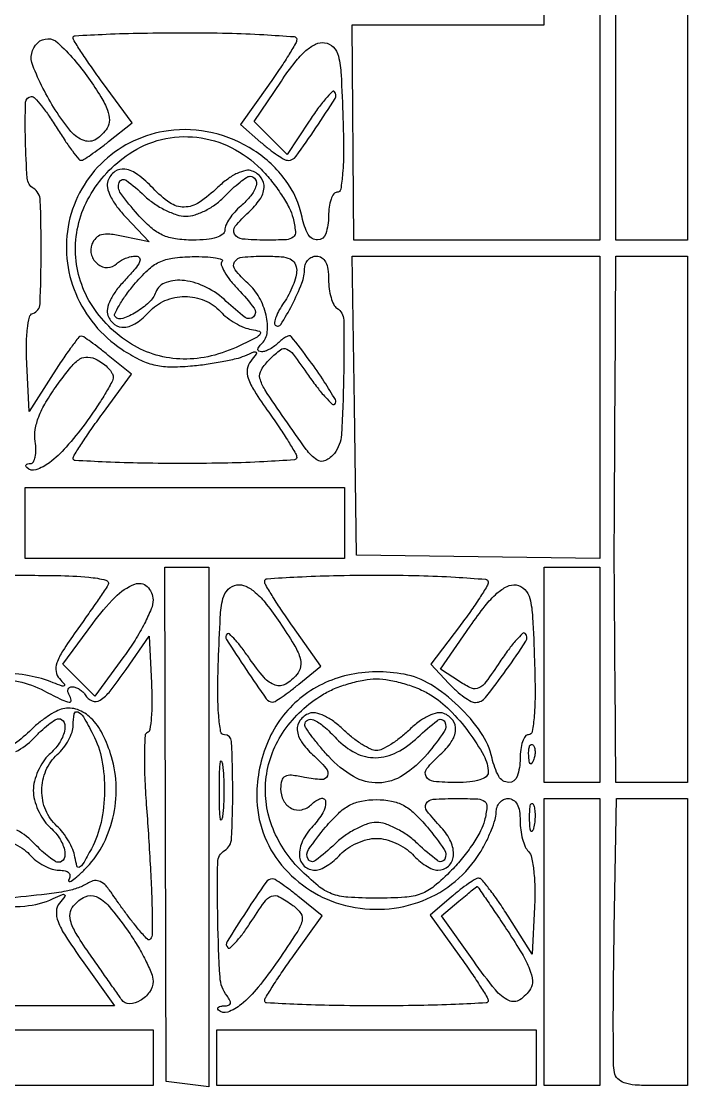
# Model space of a CAD drawing. Header units: inches. Extents: x 57 to 2760, y -193 to 2149.
# Drawn here: x 543.47 to 555.83, y 859.97 to 879.74 of the extents above; entities that cross this region are included whole.
import ezdxf

# ---------------------------------------------------------------- set-up
doc = ezdxf.new("R2010")
doc.units = ezdxf.units.IN
doc.header["$MEASUREMENT"] = 0
doc.set_wipeout_variables(frame=1)

# ---------------------------------------------------------------- blocks, each defined once
blk = doc.blocks.new('TG7-1H40CA')
blk.add_wipeout([(-0.386, 49.351), (148.648, 49.351), (148.648, -0.051), (-0.352, 0.023)])
for points in [[(147.02, 25.411), (147.02, 15.641), (142.455, 15.641), (142.425, 19.638), (145.984, 19.638), (145.984, 25.411), (147.02, 25.411)], [(148.648, 25.411), (148.648, 15.641), (147.316, 15.641), (147.316, 25.411), (148.648, 25.411)], [(147.02, 15.344), (147.02, 9.732), (144.762, 9.763), (142.505, 9.793), (142.465, 12.569), (142.424, 15.344), (147.02, 15.344)], [(142.283, 11.051), (142.283, 9.733), (139.322, 9.732), (136.361, 9.731), (136.361, 11.051), (142.283, 11.051)], [(139.766, 9.571), (139.766, -0.071), (139.37, -0.024), (138.974, 0.023), (138.952, 9.571), (139.766, 9.571)], [(147.02, 9.571), (147.02, 5.574), (145.984, 5.574), (145.984, 9.571), (147.02, 9.571)], [(147.02, 5.278), (147.02, -0.051), (145.984, -0.051), (145.984, 5.278), (147.02, 5.278)], [(138.73, 0.985), (138.73, -0.051), (132.808, -0.051), (132.808, 0.985), (138.73, 0.985)], [(145.836, 0.985), (145.836, -0.051), (139.914, -0.051), (139.914, 0.985), (145.836, 0.985)]]:
    blk.add_lwpolyline(points)
for points in [[(141.395, 19.368, -0.131406), (141.374, 19.29, -0.006826), (141.241, 19.067, -0.010431), (141.073, 18.805, -0.007358), (140.873, 18.516), (140.351, 17.787), (140.733, 17.454, 0.014378), (140.888, 17.326, 0.018469), (141.038, 17.219, 0.01651), (141.168, 17.139, 0.130652), (141.235, 17.121, 0.240162), (141.383, 17.196, 0.008859), (141.753, 17.725, 0.007776), (142.108, 18.27, 0.350047), (142.093, 18.396, 0.420518), (142.051, 18.395, 0.014369), (141.929, 18.26, 0.019236), (141.784, 18.076, 0.011228), (141.624, 17.846), (141.218, 17.232), (140.912, 17.538), (140.606, 17.844), (141.111, 18.593, -0.016735), (141.362, 18.939, -0.046054), (141.568, 19.159, -0.070292), (141.747, 19.278, -0.143625), (141.913, 19.305, -0.169286), (142.074, 19.225, -0.134975), (142.169, 19.054, -0.046328), (142.219, 18.708, -0.004959), (142.254, 17.898, -0.007756), (142.265, 17.303, -0.020774), (142.248, 16.879, -0.021453), (142.212, 16.587, -0.366189), (142.143, 16.529, 0.246392), (142.083, 16.497, 0.066511), (142.033, 16.398, 0.051283), (141.998, 16.255, 0.033481), (141.987, 16.085, -0.078157), (141.935, 15.759, -0.313944), (141.784, 15.644, -0.288437), (141.61, 15.743, -0.073166), (141.495, 16.064, 0.110014), (141.19, 16.753, 0.09023), (140.603, 17.305, 0.086716), (139.835, 17.632, 0.090873), (139.016, 17.671, 0.153804), (137.822, 17.111, 0.155651), (137.171, 15.97, 0.153005), (137.296, 14.648, 0.148136), (138.153, 13.614, 0.028386), (138.473, 13.428, 0.058248), (138.744, 13.327, 0.056438), (139.037, 13.29, 0.025167), (139.426, 13.305, 0.01262), (139.719, 13.338, 0.0122), (140.014, 13.387, 0.012204), (140.272, 13.442, 0.043065), (140.432, 13.495, -0.007187), (140.603, 13.567, -0.280868), (140.642, 13.56, -0.392794), (140.646, 13.527, -0.009888), (140.545, 13.397, 0.134549), (140.479, 13.246, 0.121406), (140.495, 13.076, 0.059226), (140.61, 12.841, 0.011255), (140.878, 12.445, -0.006743), (141.076, 12.159, -0.009678), (141.243, 11.899, -0.005981), (141.375, 11.679, -0.132886), (141.395, 11.607, -0.395308), (141.352, 11.562, -0.002807), (140.786, 11.528, -0.008394), (140.117, 11.504, -0.005043), (139.322, 11.495, -0.004124), (138.527, 11.502, -0.00687), (137.858, 11.522, -0.001888), (137.285, 11.55, -0.399201), (137.249, 11.587, -0.141308), (137.267, 11.647, -0.004275), (137.408, 11.867, -0.008148), (137.583, 12.126, -0.005505), (137.79, 12.414), (138.331, 13.151), (137.901, 13.502, 0.007193), (137.731, 13.637, 0.01022), (137.576, 13.752, 0.006608), (137.444, 13.843, 0.131012), (137.398, 13.859, 0.249322), (137.354, 13.839, 0.005754), (137.215, 13.656, 0.011452), (137.055, 13.43, 0.007342), (136.879, 13.161), (136.435, 12.458), (136.39, 13.343, -0.014552), (136.382, 13.707, -0.027737), (136.4, 13.999, -0.029563), (136.438, 14.212, -0.258795), (136.501, 14.281, 0.311406), (136.634, 14.457, 0.009468), (136.655, 15.42, 0.010246), (136.639, 16.38, 0.249986), (136.509, 16.603, -0.240659), (136.397, 16.788, -0.013007), (136.364, 17.494, -0.011685), (136.366, 18.2, -0.406556), (136.474, 18.305, -0.211107), (136.536, 18.278, -0.014594), (136.662, 18.131, -0.018771), (136.805, 17.94, -0.012892), (136.953, 17.713, 0.008739), (137.099, 17.486, 0.013334), (137.234, 17.295, 0.007847), (137.352, 17.142, 0.230773), (137.395, 17.122, 0.140882), (137.443, 17.136, 0.007347), (137.577, 17.224, 0.011149), (137.734, 17.337, 0.007834), (137.907, 17.471), (138.342, 17.819), (137.796, 18.563, -0.005449), (137.586, 18.855, -0.008075), (137.41, 19.115, -0.004203), (137.267, 19.338, -0.141513), (137.249, 19.398, -0.399201), (137.285, 19.435, -0.001888), (137.858, 19.463, -0.00687), (138.527, 19.483, -0.004124), (139.322, 19.49, -0.005517), (140.117, 19.481, -0.00918), (140.786, 19.454, -0.003348), (141.349, 19.417, -0.393227)], [(137.535, 18.646, -0.014802), (137.765, 18.298, -0.049338), (137.885, 18.053, -0.08278), (137.921, 17.868, -0.148358), (137.88, 17.721, -0.110199), (137.675, 17.513, -0.230837), (137.454, 17.487, -0.135154), (137.208, 17.658, -0.033616), (136.916, 18.059, -0.045568), (136.499, 18.88, -0.30683), (136.592, 19.304, -0.397458), (136.962, 19.305, -0.050742)], [(140.734, 16.956, -0.026749), (140.931, 16.734, -0.023274), (141.113, 16.482, -0.023949), (141.256, 16.239, -0.061351), (141.328, 16.048, -0.031155), (141.372, 15.799, -0.258034), (141.33, 15.696, -0.158927), (141.204, 15.649, -0.01096), (140.818, 15.641, -0.022777), (140.389, 15.66, -0.238768), (140.244, 15.751, -0.32019), (140.256, 15.898, -0.034493), (140.506, 16.159, 0.058593), (140.711, 16.393, 0.129727), (140.791, 16.615, 0.184881), (140.738, 16.797, 0.140469), (140.571, 16.923, 0.143956), (140.45, 16.933, 0.058925), (140.292, 16.88, 0.048319), (140.115, 16.774, 0.032497), (139.934, 16.622, -0.043148), (139.585, 16.341, -0.144885), (139.308, 16.254, -0.156504), (139.041, 16.335, -0.052948), (138.73, 16.603, 0.042778), (138.45, 16.854, 0.120836), (138.21, 16.957, 0.200038), (138.023, 16.913, 0.145834), (137.892, 16.742, 0.151106), (137.883, 16.617, 0.056546), (137.944, 16.451, 0.045634), (138.061, 16.26, 0.02866), (138.23, 16.059), (138.656, 15.608), (138.175, 15.71, 0.023905), (137.928, 15.75, 0.090898), (137.773, 15.74, 0.143018), (137.67, 15.679, 0.097162), (137.598, 15.563, 0.16479), (137.59, 15.363, 0.155183), (137.705, 15.194, 0.17153), (137.887, 15.132, 0.195949), (138.055, 15.203, -0.063953), (138.125, 15.257, -0.039129), (138.22, 15.303, -0.038669), (138.322, 15.334, -0.05478), (138.417, 15.344, -0.264474), (138.478, 15.31, -0.245073), (138.482, 15.238, -0.069732), (138.399, 15.108, -0.015186), (138.22, 14.909, 0.029705), (138.055, 14.715, 0.046827), (137.941, 14.53, 0.058034), (137.883, 14.367, 0.149233), (137.892, 14.243, 0.140469), (138.017, 14.076, 0.184881), (138.199, 14.024, 0.129727), (138.421, 14.103, 0.058593), (138.656, 14.308, -0.109713), (138.951, 14.518, -0.098286), (139.32, 14.593, -0.098828), (139.687, 14.522, -0.112329), (139.981, 14.316, 0.045016), (140.104, 14.203, 0.033153), (140.258, 14.1, 0.033817), (140.418, 14.021, 0.061554), (140.559, 13.983, -0.047331), (140.704, 13.948, -0.505485), (140.72, 13.899, -0.116676), (140.637, 13.828, -0.006787), (140.336, 13.679, -0.052312), (139.809, 13.491, -0.063361), (139.289, 13.433, -0.066444), (138.791, 13.507, -0.066839), (138.331, 13.71, -0.11934), (137.575, 14.465, -0.13465), (137.292, 15.449, -0.133221), (137.549, 16.447, -0.11569), (138.286, 17.242, -0.088651), (138.888, 17.508, -0.089153), (139.543, 17.549, -0.087555), (140.182, 17.358, -0.081707)], [(139.341, 16.085, 0.078064), (139.51, 16.111, 0.040692), (139.707, 16.193, 0.03906), (139.901, 16.312, 0.04657), (140.062, 16.455, -0.016233), (140.204, 16.596, -0.021145), (140.344, 16.716, -0.019347), (140.465, 16.805, -0.148512), (140.532, 16.825, -0.270511), (140.628, 16.769, -0.207633), (140.641, 16.646, -0.093807), (140.543, 16.463, -0.045961), (140.358, 16.272, 0.033456), (140.245, 16.161, 0.034867), (140.149, 16.038, 0.037189), (140.082, 15.92, 0.110654), (140.062, 15.83, -0.231829), (140.023, 15.749, -0.088077), (139.909, 15.689, -0.054658), (139.724, 15.652, -0.022444), (139.468, 15.641, -0.034889), (139.145, 15.663, -0.074909), (138.906, 15.734, -0.071458), (138.692, 15.875, -0.029424), (138.445, 16.12, -0.025677), (138.132, 16.509, -0.247499), (138.103, 16.713, -0.501), (138.229, 16.752, -0.033268), (138.569, 16.467, 0.041067), (138.749, 16.321, 0.035053), (138.961, 16.197, 0.036551), (139.17, 16.112, 0.078539)], [(140.011, 15.244, 0.292528), (139.997, 15.179, 0.042458), (140.057, 15.05, 0.037007), (140.163, 14.894, 0.02334), (140.308, 14.727, -0.029123), (140.606, 14.378, -0.371654), (140.596, 14.219, -0.37698), (140.438, 14.207, -0.029244), (140.09, 14.504, 0.073738), (139.724, 14.763, 0.085253), (139.316, 14.889, 0.112288), (138.974, 14.857, 0.225323), (138.782, 14.674, -0.113408), (138.655, 14.485, -0.051324), (138.416, 14.303, -0.051862), (138.168, 14.186, -0.2891), (138.032, 14.217, -0.315071), (138.022, 14.274, -0.023015), (138.1, 14.424, -0.025534), (138.22, 14.608, -0.015992), (138.377, 14.81, -0.027413), (138.633, 15.085, -0.079232), (138.845, 15.233, -0.080269), (139.091, 15.307, -0.028645), (139.458, 15.334, -0.014263), (139.702, 15.331, -0.030195), (139.89, 15.312, -0.049941), (140.003, 15.282, -0.544728)], [(141.395, 15.081, -0.066005), (141.378, 14.957, -0.027956), (141.325, 14.796, -0.027062), (141.248, 14.629, -0.03185), (141.157, 14.48, 0.024786), (141.072, 14.344, 0.036902), (141.013, 14.218, 0.041169), (140.983, 14.114, 0.251394), (140.998, 14.063, 0.482261), (141.101, 14.074, 0.020381), (141.309, 14.439, 0.025869), (141.491, 14.841, 0.093724), (141.543, 15.115, -0.09576), (141.56, 15.203, -0.097114), (141.608, 15.277, -0.098678), (141.68, 15.327, -0.102417), (141.765, 15.344, -0.150693), (141.86, 15.315, -0.12588), (141.931, 15.235, -0.083267), (141.973, 15.1, -0.034849), (141.987, 14.909, 0.032772), (141.998, 14.735, 0.038127), (142.032, 14.574, 0.041611), (142.082, 14.444, 0.142809), (142.141, 14.378, -0.25613), (142.267, 14.157, -0.007994), (142.265, 13.081, -0.010511), (142.224, 12.028, -0.150798), (142.094, 11.681, -0.120792), (141.928, 11.549, -0.265361), (141.772, 11.562, -0.082995), (141.573, 11.756, -0.007612), (141.173, 12.318, -0.005689), (140.805, 12.866, -0.085622), (140.714, 13.075, -0.202394), (140.74, 13.234, -0.056391), (140.901, 13.436, -0.035554), (141.095, 13.605, -0.268934), (141.211, 13.619, -0.132725), (141.331, 13.523, -0.007335), (141.613, 13.129, 0.012976), (141.779, 12.903, 0.022176), (141.929, 12.725, 0.018619), (142.055, 12.598, 0.403804), (142.103, 12.599, 0.343551), (142.113, 12.68, 0.008803), (141.907, 13.013, 0.015179), (141.634, 13.408, 0.009539), (141.293, 13.854, 0.276182), (141.261, 13.866, 0.06931), (141.205, 13.848, 0.051056), (141.137, 13.806, 0.031295), (141.066, 13.743, -0.03761), (140.988, 13.676, -0.034603), (140.899, 13.619, -0.036422), (140.812, 13.58, -0.087987), (140.743, 13.568, -0.109512), (140.693, 13.579, -0.304798), (140.675, 13.609, -0.151903), (140.692, 13.657, -0.03338), (140.751, 13.724, 0.176277), (140.85, 13.937, 0.079226), (140.828, 14.249, 0.070688), (140.7, 14.577, 0.081219), (140.491, 14.84, -0.037092), (140.253, 15.09, -0.320516), (140.243, 15.235, -0.234631), (140.387, 15.325, -0.023804), (140.802, 15.344, -0.018388), (141.106, 15.333, -0.08637), (141.274, 15.291, -0.165716), (141.362, 15.21, -0.124572)], [(137.99, 13.102, -0.125009), (137.965, 13.005, -0.010504), (137.837, 12.781, -0.013452), (137.669, 12.517, -0.009989), (137.47, 12.234, -0.022253), (137.119, 11.798, -0.050533), (136.809, 11.51, -0.080868), (136.559, 11.378, -0.284643), (136.389, 11.418, -0.126878), (136.372, 11.447, -0.25856), (136.378, 11.473, -0.158487), (136.408, 11.49, -0.052694), (136.459, 11.495, 0.268112), (136.511, 11.525, 0.077929), (136.545, 11.615, 0.055556), (136.559, 11.747, 0.033766), (136.547, 11.903, -0.073853), (136.547, 12.125, -0.054246), (136.61, 12.363, -0.043121), (136.74, 12.631, -0.022101), (136.946, 12.942, -0.012802), (137.211, 13.289, -0.082088), (137.375, 13.435, -0.166167), (137.523, 13.471, -0.09968), (137.697, 13.418, -0.039231), (137.809, 13.346, -0.044143), (137.904, 13.261, -0.049115), (137.969, 13.174, -0.138321)], [(144.947, 9.296, -0.136468), (144.925, 9.217, -0.007813), (144.791, 9.001, -0.011457), (144.618, 8.748, -0.008132), (144.414, 8.471), (143.881, 7.772), (144.218, 7.413, 0.022413), (144.359, 7.276, 0.027118), (144.503, 7.161, 0.027436), (144.632, 7.08, 0.136864), (144.714, 7.06, 0.218928), (144.897, 7.152, 0.012702), (145.284, 7.663, 0.010907), (145.649, 8.196, 0.354971), (145.634, 8.341, 0.40862), (145.587, 8.342, 0.01931), (145.467, 8.217, 0.022549), (145.323, 8.039, 0.01313), (145.165, 7.815, -0.010008), (144.906, 7.44, -0.12301), (144.775, 7.329, -0.220764), (144.639, 7.326, -0.041901), (144.416, 7.447), (144.063, 7.678), (144.616, 8.479, -0.015112), (144.891, 8.852, -0.043753), (145.11, 9.086, -0.068083), (145.297, 9.212, -0.148876), (145.466, 9.24, -0.168658), (145.627, 9.159, -0.133931), (145.721, 8.987, -0.046223), (145.772, 8.641, -0.004978), (145.807, 7.832, -0.007756), (145.818, 7.236, -0.020774), (145.801, 6.812, -0.021453), (145.765, 6.52, -0.366189), (145.696, 6.462, 0.246392), (145.636, 6.431, 0.066511), (145.586, 6.332, 0.051283), (145.551, 6.188, 0.033481), (145.54, 6.018, -0.080832), (145.486, 5.687, -0.327231), (145.329, 5.576, -0.271431), (145.145, 5.688, -0.069509), (145.02, 6.027, 0.096979), (144.813, 6.503, 0.05144), (144.395, 6.994, 0.051321), (143.882, 7.391, 0.093209), (143.39, 7.583, 0.100883), (142.343, 7.566, 0.119193), (141.455, 7.133, 0.119444), (140.864, 6.343, 0.101598), (140.655, 5.32, 0.174162), (141.116, 4.041, 0.159771), (142.302, 3.292, 0.155306), (143.728, 3.38, 0.164798), (144.8, 4.277, 0.021245), (144.913, 4.481, 0.021067), (145.008, 4.694, 0.021479), (145.075, 4.887, 0.072694), (145.095, 5.019, -0.084347), (145.112, 5.118, -0.093049), (145.161, 5.202, -0.100242), (145.233, 5.258, -0.115841), (145.318, 5.278, -0.147368), (145.412, 5.249, -0.124063), (145.483, 5.172, -0.085028), (145.526, 5.043, -0.038147), (145.54, 4.863, 0.033793), (145.551, 4.693, 0.032981), (145.585, 4.525, 0.034808), (145.636, 4.381, 0.095091), (145.696, 4.293, -0.1496), (145.754, 4.183, -0.02098), (145.793, 3.926, -0.022422), (145.813, 3.61, -0.017348), (145.807, 3.264), (145.762, 2.391), (145.318, 3.094, 0.009742), (145.14, 3.363, 0.014641), (144.974, 3.591, 0.009427), (144.828, 3.77, 0.220865), (144.771, 3.797, 0.138312), (144.711, 3.781, 0.01303), (144.581, 3.697, 0.015907), (144.43, 3.586, 0.01186), (144.27, 3.455), (143.872, 3.113), (144.41, 2.364, -0.005506), (144.616, 2.071, -0.00813), (144.789, 1.808, -0.004309), (144.93, 1.584, -0.13868), (144.947, 1.522, -0.398797), (144.912, 1.484, -0.001977), (144.339, 1.456, -0.007031), (143.67, 1.436, -0.004221), (142.875, 1.429, -0.004221), (142.08, 1.436, -0.007031), (141.411, 1.456, -0.001977), (140.838, 1.484, -0.398797), (140.802, 1.522, -0.138475), (140.82, 1.584, -0.004382), (140.959, 1.806, -0.008203), (141.131, 2.066, -0.005563), (141.335, 2.357), (141.867, 3.098), (141.446, 3.442, 0.008048), (141.279, 3.574, 0.011489), (141.126, 3.686, 0.007573), (140.997, 3.773, 0.146328), (140.95, 3.787, 0.244972), (140.821, 3.719, 0.006767), (140.457, 3.177, 0.005934), (140.103, 2.622, 0.348247), (140.116, 2.51, 0.398869), (140.162, 2.509, 0.024883), (140.269, 2.614, 0.025894), (140.396, 2.769, 0.015014), (140.533, 2.967, -0.010689), (140.797, 3.356, -0.141793), (140.931, 3.463, -0.226777), (141.073, 3.455, -0.032266), (141.326, 3.293, -0.085333), (141.47, 3.145, -0.219288), (141.494, 3.001, -0.078972), (141.4, 2.792, -0.005829), (141.049, 2.269, -0.019212), (140.679, 1.773, -0.049657), (140.365, 1.456, -0.085441), (140.116, 1.313, -0.292116), (139.942, 1.351, -0.198262), (139.93, 1.381, -0.248295), (139.944, 1.406, -0.111372), (139.988, 1.424, -0.039057), (140.056, 1.429, 0.072172), (140.132, 1.44, 0.263456), (140.165, 1.474, 0.189762), (140.158, 1.53, 0.040148), (140.103, 1.614, -0.150798), (139.973, 1.961, -0.010511), (139.932, 3.015, -0.007994), (139.93, 4.091, -0.25613), (140.056, 4.312, 0.24735), (140.188, 4.537, 0.012035), (140.209, 5.435, 0.010853), (140.189, 6.333, 0.401308), (140.054, 6.462, -0.366189), (139.985, 6.52, -0.021453), (139.949, 6.812, -0.020774), (139.932, 7.236, -0.007756), (139.943, 7.832, -0.004993), (139.978, 8.641, -0.046147), (140.028, 8.987, -0.133173), (140.123, 9.16, -0.168192), (140.284, 9.242, -0.142721), (140.45, 9.217, -0.072604), (140.628, 9.102, -0.047084), (140.832, 8.886, -0.016761), (141.082, 8.542, -0.010997), (141.344, 8.136, -0.059198), (141.455, 7.898, -0.121805), (141.467, 7.727, -0.131512), (141.397, 7.576, -0.087827), (141.191, 7.401, -0.217025), (140.999, 7.382, -0.133983), (140.791, 7.522, -0.028249), (140.522, 7.873, 0.012887), (140.382, 8.068, 0.022061), (140.253, 8.222, 0.018482), (140.146, 8.332, 0.406565), (140.105, 8.331, 0.352182), (140.094, 8.229, 0.004876), (140.458, 7.672, 0.005627), (140.831, 7.128, 0.243587), (140.95, 7.065, 0.145564), (140.996, 7.079, 0.007902), (141.123, 7.164, 0.011767), (141.272, 7.272, 0.008278), (141.434, 7.4), (141.844, 7.736), (141.323, 8.468, -0.006691), (141.124, 8.756, -0.009614), (140.955, 9.018, -0.00591), (140.822, 9.24, -0.133077), (140.802, 9.311, -0.395308), (140.845, 9.357, -0.002807), (141.411, 9.39, -0.008394), (142.08, 9.415, -0.005043), (142.875, 9.423, -0.005733), (143.67, 9.414, -0.009538), (144.339, 9.386, -0.00361), (144.9, 9.347, -0.392264)], [(138.73, 8.962, -0.098416), (138.697, 8.795, -0.020727), (138.571, 8.525, -0.020966), (138.397, 8.218, -0.018523), (138.191, 7.914), (137.651, 7.179), (137.355, 7.475), (137.059, 7.771), (137.611, 8.523, -0.034854), (138.028, 9.015, -0.106547), (138.391, 9.256, -0.290034), (138.622, 9.211, -0.206685)], [(143.876, 7.203, -0.060724), (144.234, 6.92, -0.035615), (144.59, 6.505, -0.034733), (144.866, 6.073, -0.124742), (144.947, 5.759, -0.239269), (144.908, 5.681, -0.082995), (144.792, 5.623, -0.052954), (144.607, 5.585, -0.022887), (144.355, 5.574, -0.023798), (143.937, 5.594, -0.243783), (143.796, 5.685, -0.314299), (143.809, 5.832, -0.034085), (144.059, 6.092, 0.058593), (144.264, 6.327, 0.129727), (144.344, 6.549, 0.184881), (144.291, 6.73, 0.140469), (144.124, 6.856, 0.143956), (144.003, 6.866, 0.058925), (143.845, 6.813, 0.048319), (143.668, 6.707, 0.032497), (143.487, 6.555, -0.023115), (143.316, 6.406, -0.026288), (143.14, 6.28, -0.026829), (142.98, 6.191, -0.115288), (142.875, 6.166, -0.115288), (142.77, 6.191, -0.026829), (142.61, 6.28, -0.026288), (142.433, 6.406, -0.023115), (142.263, 6.555, 0.032497), (142.082, 6.707, 0.048319), (141.905, 6.813, 0.058925), (141.747, 6.866, 0.143956), (141.625, 6.856, 0.140469), (141.459, 6.73, 0.184881), (141.406, 6.549, 0.129727), (141.486, 6.327, 0.058593), (141.691, 6.092, -0.027542), (141.939, 5.841, -0.272066), (141.967, 5.7, -0.334621), (141.86, 5.629, -0.034789), (141.543, 5.67, 0.021107), (141.3, 5.708, 0.139526), (141.179, 5.688, 0.222984), (141.118, 5.614, 0.063001), (141.098, 5.46, 0.118917), (141.152, 5.24, 0.157662), (141.297, 5.095, 0.172649), (141.489, 5.07, 0.144339), (141.67, 5.169, -0.11102), (141.845, 5.279, -0.497553), (141.931, 5.223, -0.150646), (141.881, 5.013, -0.055877), (141.697, 4.767, 0.073579), (141.504, 4.489, 0.12793), (141.447, 4.216, 0.196351), (141.537, 4.024, 0.188875), (141.737, 3.946, 0.103819), (141.834, 3.966, 0.036698), (141.96, 4.033, 0.03453), (142.091, 4.128, 0.034176), (142.209, 4.242, -0.062472), (142.341, 4.355, -0.041885), (142.515, 4.451, -0.041901), (142.703, 4.516, -0.062761), (142.875, 4.538, -0.062761), (143.047, 4.516, -0.041901), (143.235, 4.451, -0.041885), (143.409, 4.355, -0.062472), (143.541, 4.242, 0.034176), (143.659, 4.128, 0.03453), (143.79, 4.033, 0.036698), (143.916, 3.966, 0.103819), (144.013, 3.946, 0.187786), (144.21, 4.022, 0.188809), (144.302, 4.212, 0.129314), (144.255, 4.477, 0.080584), (144.078, 4.74, -0.020591), (143.811, 5.048, -0.301423), (143.8, 5.184, -0.257095), (143.924, 5.263, -0.016253), (144.371, 5.278, -0.01096), (144.757, 5.269, -0.158927), (144.883, 5.222, -0.258034), (144.925, 5.12, -0.031155), (144.881, 4.871, -0.062716), (144.808, 4.679, -0.023676), (144.661, 4.431, -0.023009), (144.473, 4.174, -0.025977), (144.27, 3.946, -0.024953), (143.947, 3.65, -0.084228), (143.701, 3.508, -0.073162), (143.403, 3.444, -0.015869), (142.875, 3.427, -0.01619), (142.344, 3.445, -0.074698), (142.044, 3.51, -0.083066), (141.792, 3.657, -0.022729), (141.451, 3.968, -0.107585), (140.934, 4.772, -0.122338), (140.831, 5.679, -0.120855), (141.165, 6.538, -0.103355), (141.874, 7.203, -0.039378), (142.097, 7.316, -0.026046), (142.367, 7.411, -0.026229), (142.642, 7.476, -0.090768), (143.108, 7.476, -0.026229), (143.383, 7.411, -0.026046), (143.653, 7.316, -0.039378)], [(137.616, 6.47, -0.072862), (137.782, 5.987, -0.05003), (137.832, 5.41, -0.049845), (137.766, 4.832, -0.070274), (137.587, 4.345, -0.006117), (137.43, 4.063, -0.14572), (137.365, 4.001, -0.47448), (137.319, 4.021, -0.029531), (137.282, 4.189, 0.060366), (137.243, 4.33, 0.03311), (137.163, 4.49, 0.032482), (137.059, 4.644, 0.044314), (136.945, 4.767, -0.112329), (136.739, 5.061, -0.098828), (136.668, 5.428, -0.098286), (136.744, 5.797, -0.109713), (136.953, 6.092, 0.044853), (137.067, 6.215, 0.038833), (137.163, 6.362, 0.040713), (137.228, 6.509, 0.084684), (137.249, 6.633, -0.043988), (137.269, 6.85, -0.487714), (137.335, 6.885, -0.156941), (137.438, 6.793, -0.012686)], [(142.135, 6.388, 0.085523), (142.486, 6.123, 0.12381), (142.863, 6.035, 0.116702), (143.253, 6.135, 0.070589), (143.642, 6.414, -0.025794), (144.006, 6.728, -0.454875), (144.141, 6.702, -0.290562), (144.133, 6.52, -0.021639), (143.819, 6.108, -0.074995), (143.373, 5.711, -0.138058), (142.913, 5.567, -0.139382), (142.448, 5.685, -0.07707), (141.989, 6.055, -0.010201), (141.821, 6.247, -0.01403), (141.679, 6.428, -0.010662), (141.569, 6.582, -0.140802), (141.547, 6.647, -0.293808), (141.597, 6.733, -0.224122), (141.709, 6.736, -0.075422), (141.898, 6.616, -0.025098)], [(145.789, 5.99, -0.054073), (145.756, 5.929, -0.470617), (145.729, 5.926, -0.168741), (145.708, 5.969, -0.018894), (145.699, 6.08, -0.028489), (145.701, 6.183, -0.077125), (145.717, 6.254, -0.208169), (145.745, 6.281, -0.296942), (145.777, 6.274, -0.126455), (145.806, 6.226, -0.060344), (145.817, 6.154, -0.05415), (145.812, 6.071, -0.051402)], [(140.021, 4.945, -0.108536), (139.999, 4.883, -0.707215), (139.979, 4.888, -0.025693), (139.965, 5.081, -0.005179), (139.962, 5.426, -0.005179), (139.965, 5.771, -0.025693), (139.979, 5.964, -0.707215), (139.999, 5.969, -0.108536), (140.021, 5.907, -0.019375), (140.04, 5.688, -0.011494), (140.046, 5.426, -0.011494), (140.04, 5.164, -0.019375)], [(143.819, 4.744, -0.021639), (144.133, 4.332, -0.290562), (144.141, 4.15, -0.454875), (144.006, 4.124, -0.025794), (143.642, 4.437, 0.037865), (143.458, 4.589, 0.034006), (143.246, 4.717, 0.035655), (143.04, 4.806, 0.083711), (142.875, 4.834, 0.083711), (142.71, 4.806, 0.035655), (142.503, 4.717, 0.034006), (142.292, 4.589, 0.037865), (142.107, 4.437, -0.025794), (141.744, 4.124, -0.454875), (141.609, 4.15, -0.290562), (141.617, 4.332, -0.021639), (141.93, 4.744, -0.027137), (142.169, 5.001, -0.067913), (142.375, 5.152, -0.07835), (142.596, 5.231, -0.092592), (143.154, 5.231, -0.07835), (143.374, 5.152, -0.067913), (143.581, 5.001, -0.027137)], [(145.79, 4.726, -0.087174), (145.764, 4.668, -0.597527), (145.74, 4.671, -0.080377), (145.723, 4.75, -0.012823), (145.716, 4.908, -0.014395), (145.719, 5.068, -0.052471), (145.734, 5.168, -0.333666), (145.758, 5.187, -0.31318), (145.785, 5.17, -0.06278), (145.808, 5.081, -0.030339), (145.817, 4.964, -0.029507), (145.811, 4.839, -0.037336)], [(145.316, 2.808, -0.01249), (145.575, 2.396, -0.040623), (145.717, 2.107, -0.066593), (145.768, 1.896, -0.169222), (145.733, 1.744, -0.107682), (145.533, 1.54, -0.264044), (145.33, 1.528, -0.110208), (145.081, 1.726, -0.015273), (144.679, 2.258), (144.081, 3.101), (144.403, 3.37, -0.001449), (144.528, 3.474, -0.002287), (144.635, 3.562, -0.00054), (144.73, 3.639, -0.095517), (144.741, 3.645, -0.327373), (144.752, 3.641, -0.000257), (144.917, 3.401, -0.002473), (145.101, 3.131, -0.001494)], [(138.257, 2.831, -0.017651), (138.438, 2.554, -0.020063), (138.591, 2.276, -0.019691), (138.701, 2.032, -0.096395), (138.73, 1.885, -0.153746), (138.667, 1.686, -0.107262), (138.494, 1.526, -0.128932), (138.294, 1.469, -0.250628), (138.15, 1.542, 0.000551), (138.094, 1.622, 0.000043), (137.944, 1.836, 0.000059), (137.766, 2.09, 0.000045), (137.57, 2.369, -0.012164), (137.321, 2.744, -0.058182), (137.21, 2.975, -0.115596), (137.193, 3.143, -0.141649), (137.256, 3.287, -0.10829), (137.47, 3.454, -0.221918), (137.678, 3.456, -0.112289), (137.917, 3.274, -0.020654)]]:
    blk.add_lwpolyline(points, format="xyb", close=True)
for points in [[(148.648, 15.344), (148.648, 5.574), (147.316, 5.574), (147.301, 7.498, -0.000136), (147.296, 8.263, -0.000174), (147.291, 8.966, -0.000134), (147.287, 9.557, -0.001479), (147.286, 9.793, -0.001183), (147.287, 10.043, -0.000067), (147.291, 10.815, -0.000103), (147.296, 11.734, -0.000076), (147.301, 12.754), (147.316, 15.344), (148.648, 15.344)], [(135.651, 3.281, 0.041122), (136.355, 3.282, 0.08756), (136.879, 3.42, -0.00658), (137.05, 3.496, -0.26354), (137.089, 3.492, -0.419215), (137.094, 3.461, -0.010068), (136.996, 3.336, 0.15874), (136.937, 3.182, 0.107125), (136.968, 2.994, 0.050779), (137.106, 2.726, 0.009769), (137.415, 2.272), (138.013, 1.429), (135.846, 1.429, -0.00345)], [(135.852, 9.423, -0.00345), (136.949, 9.415, -0.019133), (137.538, 9.385, -0.037859), (137.856, 9.331, -0.505997), (137.895, 9.238, -0.01322), (137.825, 9.129, -0.001852), (137.674, 8.908, -0.002115), (137.492, 8.648, -0.001796), (137.298, 8.375, 0.012526), (137.056, 8.017, 0.058972), (136.947, 7.794, 0.119163), (136.932, 7.634, 0.153071), (136.995, 7.502, -0.013063), (137.087, 7.397, -0.448621), (137.082, 7.368, -0.237803), (137.042, 7.364, -0.007347), (136.879, 7.427, 0.050925), (136.433, 7.556, 0.035859), (135.913, 7.613, 0.036514)], [(135.725, 7.491, -0.13368), (136.711, 7.275, 0.006385), (137.04, 7.109, 0.074885), (137.177, 7.066, 0.507672), (137.213, 7.102, 0.100716), (137.175, 7.202, -0.076764), (137.152, 7.259, -0.154201), (137.154, 7.307, -0.186277), (137.183, 7.339, -0.117858), (137.232, 7.35, -0.085235), (137.295, 7.34, -0.053414), (137.363, 7.307, -0.051777), (137.426, 7.259, -0.064269), (137.472, 7.202, 0.15664), (137.602, 7.091, 0.242474), (137.747, 7.103, 0.088721), (137.934, 7.272, 0.01409), (138.229, 7.673), (138.656, 8.291), (138.701, 7.416, -0.013067), (138.71, 7.078, -0.020314), (138.698, 6.787, -0.015531), (138.672, 6.556, -0.28358), (138.626, 6.502, 0.309672), (138.582, 6.443, 0.007967), (138.571, 6.093, 0.014185), (138.576, 5.666, 0.008867), (138.605, 5.167, -0.002876), (138.644, 4.622, -0.002573), (138.677, 4.056, -0.00258), (138.702, 3.548, -0.008045), (138.712, 3.205, -0.003963), (138.714, 2.764, -0.149406), (138.685, 2.67, -0.474433), (138.627, 2.665, -0.019101), (138.466, 2.843, -0.009109), (138.352, 2.985, -0.005118), (138.218, 3.161, -0.005105), (138.087, 3.342, -0.008307), (137.979, 3.498, 0.034218), (137.86, 3.654, 0.099714), (137.752, 3.736, 0.145909), (137.646, 3.753, 0.110404), (137.535, 3.713, -0.055812), (137.347, 3.62, -0.039341), (137.12, 3.558, -0.018421), (136.758, 3.503, -0.002482), (135.991, 3.419, -0.093798)], [(136.129, 4.451, -0.041885), (136.304, 4.355, -0.062472), (136.435, 4.242, 0.046153), (136.559, 4.128, 0.039215), (136.707, 4.033, 0.040989), (136.858, 3.967, 0.082715), (136.985, 3.946, -0.048524), (137.1, 3.934, -0.153166), (137.168, 3.898, -0.218474), (137.188, 3.839, -0.104305), (137.164, 3.761, 0.472386), (137.173, 3.738, 0.229247), (137.209, 3.743, 0.03369), (137.314, 3.823, 0.010176), (137.462, 3.959, 0.078697), (137.783, 4.383, 0.064736), (137.985, 4.914, 0.063204), (138.048, 5.492, 0.067807), (137.961, 6.053, 0.043908), (137.794, 6.474, 0.08196), (137.579, 6.77, 0.11033), (137.329, 6.927, 0.141362), (137.059, 6.942, 0.068358), (136.933, 6.895, 0.023993), (136.768, 6.795, 0.0233), (136.593, 6.666, 0.025212), (136.437, 6.524, -0.050342), (136.119, 6.265, -0.152581)], [(136.186, 6.147, 0.087416), (136.509, 6.388, -0.016233), (136.651, 6.53, -0.021145), (136.791, 6.65, -0.019347), (136.912, 6.738, -0.148512), (136.979, 6.758, -0.311042), (137.08, 6.689, -0.156212), (137.089, 6.526, -0.085275), (136.988, 6.302, -0.059994), (136.805, 6.092, 0.062472), (136.692, 5.96, 0.041885), (136.596, 5.786, 0.041901), (136.531, 5.598, 0.062761), (136.509, 5.426, 0.062761), (136.531, 5.254, 0.041901), (136.596, 5.066, 0.041885), (136.692, 4.892, 0.062472), (136.805, 4.76, -0.059994), (136.988, 4.55, -0.085275), (137.089, 4.326, -0.156212), (137.08, 4.163, -0.311042), (136.979, 4.094, -0.143311), (136.914, 4.113, -0.021425), (136.8, 4.193, -0.02262), (136.67, 4.302, -0.017775), (136.54, 4.431, 0.078455), (136.204, 4.692, 0.121107)], [(148.648, 5.278), (148.648, -0.051), (147.993, -0.051, -0.018497), (147.673, -0.04, -0.064769), (147.471, 0.002, -0.113651), (147.351, 0.077, -0.148819), (147.29, 0.192, -0.046778), (147.272, 0.366, -0.001511), (147.269, 1.074, -0.002897), (147.273, 1.911, -0.002007), (147.286, 2.856), (147.33, 5.278), (148.648, 5.278)]]:
    blk.add_lwpolyline(points, format="xyb")

msp = doc.modelspace()

# ---------------------------------------------------------------- block references
at = {"linetype": 'Continuous'}
msp.add_blockref('TG7-1H40CA', (407.17835, 860.04158), dxfattribs=at)

doc.saveas('drawing.dxf')
